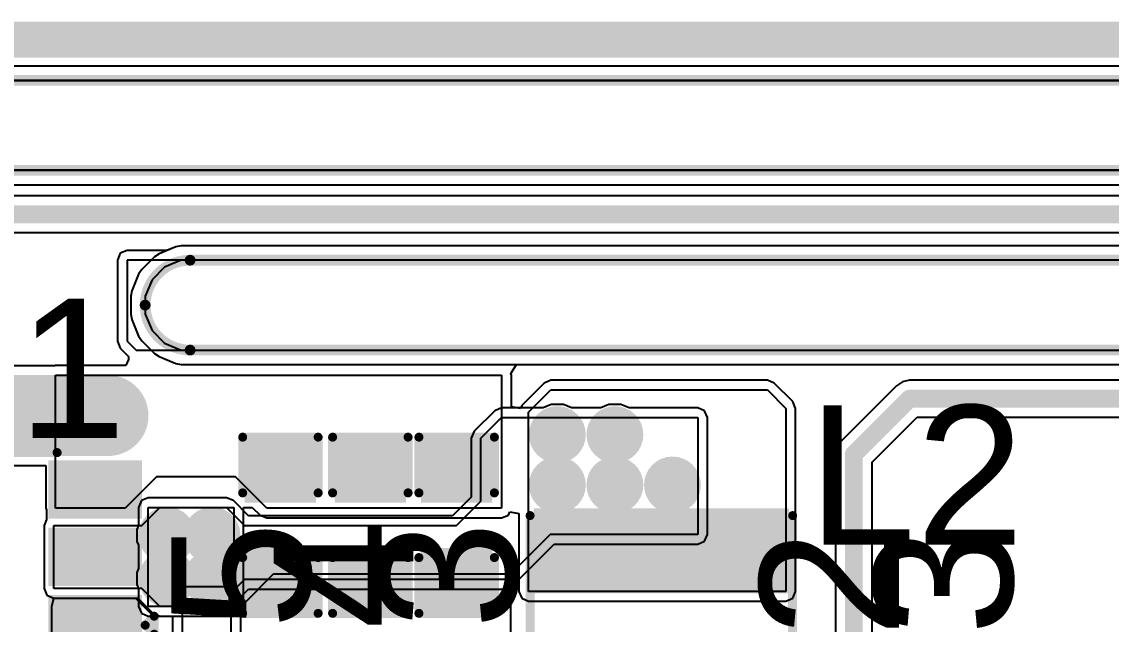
# Model space of a CAD drawing. Header units: millimetres. Extents: x -23 to 83, y -38 to 11.
# Drawn here: x 32.49 to 47.88, y -29.92 to -21.41 of the extents above; entities that cross this region are included whole.
import ezdxf

# ---------------------------------------------------------------- set-up
doc = ezdxf.new("R2010")
doc.units = ezdxf.units.MM
for name, color, linetype in [('BottomLayer', 5, 'Continuous'), ('BottomSolder', 6, 'Continuous'), ('Mechanical2', 216, 'Continuous'), ('MultiLayer', 9, 'Continuous'), ('TopLayer', 1, 'Continuous'), ('TopOverlay', 2, 'Continuous'), ('TopPaste', 8, 'Continuous'), ('TopSolder', 216, 'Continuous'), ('ViaHoleLayer', 16, 'Continuous')]:
    doc.layers.add(name, color=color, linetype=linetype)
doc.styles.add('Arial', font='', dxfattribs={"height": 0.2})
doc.styles.get('Arial').set_extended_font_data('Arial')

# ---------------------------------------------------------------- blocks, each defined once
blk = doc.blocks.new('VLS3012HBX_3R3M_4')
at = {"layer": 'TopLayer'}
for points in [[(-1.5, 1.7), (-0.5, 1.7), (-0.5, -1.7), (-1.5, -1.7)], [(0.5, 1.7), (1.5, 1.7), (1.5, -1.7), (0.5, -1.7)]]:
    blk.add_hatch(color=1, dxfattribs=at).paths.add_polyline_path(points)
at = {"layer": 'TopPaste'}
for points in [[(-1.5, 1.7), (-0.5, 1.7), (-0.5, -1.7), (-1.5, -1.7)], [(0.5, 1.7), (1.5, 1.7), (1.5, -1.7), (0.5, -1.7)]]:
    blk.add_hatch(color=8, dxfattribs=at).paths.add_polyline_path(points)
at = {"layer": 'TopSolder'}
for points in [[(-1.602, 1.802), (-0.398, 1.802), (-0.398, -1.802), (-1.602, -1.802)], [(0.398, 1.802), (1.602, 1.802), (1.602, -1.802), (0.398, -1.802)]]:
    blk.add_hatch(color=216, dxfattribs=at).paths.add_polyline_path(points)
at = {"layer": 'TopOverlay', "const_width": 0.127}
for points in [[(1.473, 1.854), (-1.499, 1.854)], [(1.473, -1.854), (-1.499, -1.854)]]:
    blk.add_lwpolyline(points, dxfattribs=at)
at = {"layer": 'TopOverlay', "const_width": 0.0635}
for points in [[(-1.53, 1.854, 1), (-1.467, 1.854, 1)], [(1.441, 1.854, 1), (1.505, 1.854, 1)], [(-1.53, -1.854, 1), (-1.467, -1.854, 1)], [(1.441, -1.854, 1), (1.505, -1.854, 1)]]:
    blk.add_lwpolyline(points, format="xyb", close=True, dxfattribs=at)
blk = doc.blocks.new('SOT_23_6_THIN_12')
at = {"layer": 'TopLayer'}
for points in [[(-1.86, 1.26), (-0.74, 1.26), (-0.74, 0.64), (-1.86, 0.64)], [(0.74, 1.26), (1.86, 1.26), (1.86, 0.64), (0.74, 0.64)], [(-1.86, 0.31), (-0.74, 0.31), (-0.74, -0.31), (-1.86, -0.31)], [(0.74, 0.31), (1.86, 0.31), (1.86, -0.31), (0.74, -0.31)], [(-1.86, -0.64), (-0.74, -0.64), (-0.74, -1.26), (-1.86, -1.26)], [(0.74, -0.64), (1.86, -0.64), (1.86, -1.26), (0.74, -1.26)]]:
    blk.add_hatch(color=1, dxfattribs=at).paths.add_polyline_path(points)
at = {"layer": 'TopPaste'}
for points in [[(-1.86, 1.26), (-0.74, 1.26), (-0.74, 0.64), (-1.86, 0.64)], [(0.74, 1.26), (1.86, 1.26), (1.86, 0.64), (0.74, 0.64)], [(-1.86, 0.31), (-0.74, 0.31), (-0.74, -0.31), (-1.86, -0.31)], [(0.74, 0.31), (1.86, 0.31), (1.86, -0.31), (0.74, -0.31)], [(-1.86, -0.64), (-0.74, -0.64), (-0.74, -1.26), (-1.86, -1.26)], [(0.74, -0.64), (1.86, -0.64), (1.86, -1.26), (0.74, -1.26)]]:
    blk.add_hatch(color=8, dxfattribs=at).paths.add_polyline_path(points)
at = {"layer": 'TopSolder'}
for points in [[(-1.962, 1.362), (-0.638, 1.362), (-0.638, 0.538), (-1.962, 0.538)], [(0.638, 1.362), (1.962, 1.362), (1.962, 0.538), (0.638, 0.538)], [(-1.962, 0.412), (-0.638, 0.412), (-0.638, -0.412), (-1.962, -0.412)], [(0.638, 0.412), (1.962, 0.412), (1.962, -0.412), (0.638, -0.412)], [(-1.962, -0.538), (-0.638, -0.538), (-0.638, -1.362), (-1.962, -1.362)], [(0.638, -0.538), (1.962, -0.538), (1.962, -1.362), (0.638, -1.362)]]:
    blk.add_hatch(color=216, dxfattribs=at).paths.add_polyline_path(points)
at = {"layer": 'TopOverlay', "const_width": 0.127}
for points in [[(0.762, 1.473), (-0.762, 1.473)], [(-2.007, 0.965), (-2.134, 1.092)], [(-2.134, 1.092), (-2.134, 0.838)], [(-2.007, 0.965), (-2.134, 0.838)], [(0.787, -1.473), (-0.762, -1.473)]]:
    blk.add_lwpolyline(points, dxfattribs=at)
at = {"layer": 'TopOverlay', "const_width": 0.0635}
for points in [[(-0.794, 1.473, 1), (-0.73, 1.473, 1)], [(0.73, 1.473, 1), (0.794, 1.473, 1)], [(-2.165, 1.092, 1), (-2.102, 1.092, 1)], [(-2.165, 1.092, 1), (-2.102, 1.092, 1)], [(-2.038, 0.965, 1), (-1.975, 0.965, 1)], [(-2.038, 0.965, 1), (-1.975, 0.965, 1)], [(-2.165, 0.838, 1), (-2.102, 0.838, 1)], [(-2.165, 0.838, 1), (-2.102, 0.838, 1)], [(-0.794, -1.473, 1), (-0.73, -1.473, 1)], [(0.756, -1.473, 1), (0.819, -1.473, 1)]]:
    blk.add_lwpolyline(points, format="xyb", close=True, dxfattribs=at)
blk = doc.blocks.new('C___0603_15')
at = {"layer": 'TopLayer'}
for points in [[(-0.381, 0.445), (-0.381, -0.445), (-1.143, -0.445), (-1.143, 0.445)], [(1.143, 0.445), (1.143, -0.445), (0.381, -0.445), (0.381, 0.445)]]:
    blk.add_hatch(color=1, dxfattribs=at).paths.add_polyline_path(points)
at = {"layer": 'TopPaste'}
for points in [[(-0.381, 0.445), (-0.381, -0.445), (-1.143, -0.445), (-1.143, 0.445)], [(1.143, 0.445), (1.143, -0.445), (0.381, -0.445), (0.381, 0.445)]]:
    blk.add_hatch(color=8, dxfattribs=at).paths.add_polyline_path(points)
at = {"layer": 'TopSolder'}
for points in [[(-0.321, 0.504), (-0.321, -0.504), (-1.203, -0.504), (-1.203, 0.504)], [(1.203, 0.504), (1.203, -0.504), (0.321, -0.504), (0.321, 0.504)]]:
    blk.add_hatch(color=216, dxfattribs=at).paths.add_polyline_path(points)
at = {"layer": 'TopOverlay', "const_width": 0.127}
for points in [[(-1.245, 0.533), (-1.245, -0.533)], [(-1.245, 0.533), (-0.457, 0.533)], [(0.457, 0.533), (1.245, 0.533)], [(1.245, 0.533), (1.245, -0.533)], [(-1.245, -0.533), (-0.457, -0.533)], [(0.457, -0.533), (1.245, -0.533)]]:
    blk.add_lwpolyline(points, dxfattribs=at)
at = {"layer": 'TopOverlay', "const_width": 0.0635}
for points in [[(-1.276, 0.533, 1), (-1.213, 0.533, 1)], [(-1.276, 0.533, 1), (-1.213, 0.533, 1)], [(-0.489, 0.533, 1), (-0.425, 0.533, 1)], [(0.425, 0.533, 1), (0.489, 0.533, 1)], [(1.213, 0.533, 1), (1.276, 0.533, 1)], [(1.213, 0.533, 1), (1.276, 0.533, 1)], [(-1.276, -0.533, 1), (-1.213, -0.533, 1)], [(-1.276, -0.533, 1), (-1.213, -0.533, 1)], [(-0.489, -0.533, 1), (-0.425, -0.533, 1)], [(0.425, -0.533, 1), (0.489, -0.533, 1)], [(1.213, -0.533, 1), (1.276, -0.533, 1)], [(1.213, -0.533, 1), (1.276, -0.533, 1)]]:
    blk.add_lwpolyline(points, format="xyb", close=True, dxfattribs=at)
blk = doc.blocks.new('C___0603_16')
at = {"layer": 'TopLayer'}
for points in [[(-0.381, 0.445), (-0.381, -0.445), (-1.143, -0.445), (-1.143, 0.445)], [(1.143, 0.445), (1.143, -0.445), (0.381, -0.445), (0.381, 0.445)]]:
    blk.add_hatch(color=1, dxfattribs=at).paths.add_polyline_path(points)
at = {"layer": 'TopPaste'}
for points in [[(-0.381, 0.445), (-0.381, -0.445), (-1.143, -0.445), (-1.143, 0.445)], [(1.143, 0.445), (1.143, -0.445), (0.381, -0.445), (0.381, 0.445)]]:
    blk.add_hatch(color=8, dxfattribs=at).paths.add_polyline_path(points)
at = {"layer": 'TopSolder'}
for points in [[(-0.321, 0.504), (-0.321, -0.504), (-1.203, -0.504), (-1.203, 0.504)], [(1.203, 0.504), (1.203, -0.504), (0.321, -0.504), (0.321, 0.504)]]:
    blk.add_hatch(color=216, dxfattribs=at).paths.add_polyline_path(points)
at = {"layer": 'TopOverlay', "const_width": 0.127}
for points in [[(-1.245, 0.533), (-1.245, -0.533)], [(-1.245, 0.533), (-0.457, 0.533)], [(0.457, 0.533), (1.245, 0.533)], [(1.245, 0.533), (1.245, -0.533)], [(-1.245, -0.533), (-0.457, -0.533)], [(0.457, -0.533), (1.245, -0.533)]]:
    blk.add_lwpolyline(points, dxfattribs=at)
at = {"layer": 'TopOverlay', "const_width": 0.0635}
for points in [[(-1.276, 0.533, 1), (-1.213, 0.533, 1)], [(-1.276, 0.533, 1), (-1.213, 0.533, 1)], [(-0.489, 0.533, 1), (-0.425, 0.533, 1)], [(0.425, 0.533, 1), (0.489, 0.533, 1)], [(1.213, 0.533, 1), (1.276, 0.533, 1)], [(1.213, 0.533, 1), (1.276, 0.533, 1)], [(-1.276, -0.533, 1), (-1.213, -0.533, 1)], [(-1.276, -0.533, 1), (-1.213, -0.533, 1)], [(-0.489, -0.533, 1), (-0.425, -0.533, 1)], [(0.425, -0.533, 1), (0.489, -0.533, 1)], [(1.213, -0.533, 1), (1.276, -0.533, 1)], [(1.213, -0.533, 1), (1.276, -0.533, 1)]]:
    blk.add_lwpolyline(points, format="xyb", close=True, dxfattribs=at)
blk = doc.blocks.new('C___0603_17')
at = {"layer": 'TopLayer'}
for points in [[(-0.381, 0.445), (-0.381, -0.445), (-1.143, -0.445), (-1.143, 0.445)], [(1.143, 0.445), (1.143, -0.445), (0.381, -0.445), (0.381, 0.445)]]:
    blk.add_hatch(color=1, dxfattribs=at).paths.add_polyline_path(points)
at = {"layer": 'TopPaste'}
for points in [[(-0.381, 0.445), (-0.381, -0.445), (-1.143, -0.445), (-1.143, 0.445)], [(1.143, 0.445), (1.143, -0.445), (0.381, -0.445), (0.381, 0.445)]]:
    blk.add_hatch(color=8, dxfattribs=at).paths.add_polyline_path(points)
at = {"layer": 'TopSolder'}
for points in [[(-0.321, 0.504), (-0.321, -0.504), (-1.203, -0.504), (-1.203, 0.504)], [(1.203, 0.504), (1.203, -0.504), (0.321, -0.504), (0.321, 0.504)]]:
    blk.add_hatch(color=216, dxfattribs=at).paths.add_polyline_path(points)
at = {"layer": 'TopOverlay', "const_width": 0.127}
for points in [[(-1.245, 0.533), (-1.245, -0.533)], [(-1.245, 0.533), (-0.457, 0.533)], [(0.457, 0.533), (1.245, 0.533)], [(1.245, 0.533), (1.245, -0.533)], [(-1.245, -0.533), (-0.457, -0.533)], [(0.457, -0.533), (1.245, -0.533)]]:
    blk.add_lwpolyline(points, dxfattribs=at)
at = {"layer": 'TopOverlay', "const_width": 0.0635}
for points in [[(-1.276, 0.533, 1), (-1.213, 0.533, 1)], [(-1.276, 0.533, 1), (-1.213, 0.533, 1)], [(-0.489, 0.533, 1), (-0.425, 0.533, 1)], [(0.425, 0.533, 1), (0.489, 0.533, 1)], [(1.213, 0.533, 1), (1.276, 0.533, 1)], [(1.213, 0.533, 1), (1.276, 0.533, 1)], [(-1.276, -0.533, 1), (-1.213, -0.533, 1)], [(-1.276, -0.533, 1), (-1.213, -0.533, 1)], [(-0.489, -0.533, 1), (-0.425, -0.533, 1)], [(0.425, -0.533, 1), (0.489, -0.533, 1)], [(1.213, -0.533, 1), (1.276, -0.533, 1)], [(1.213, -0.533, 1), (1.276, -0.533, 1)]]:
    blk.add_lwpolyline(points, format="xyb", close=True, dxfattribs=at)

msp = doc.modelspace()

# ---------------------------------------------------------------- hatches: boundary and pattern name
at = {"layer": 'BottomLayer'}
h = msp.add_hatch(color=5, dxfattribs=at)
edge = h.paths.add_edge_path()
edge.add_arc((40.055, -27.244), 0.3, 0, 360)
h = msp.add_hatch(color=5, dxfattribs=at)
edge = h.paths.add_edge_path()
edge.add_arc((40.868, -27.244), 0.3, 0, 360)
h = msp.add_hatch(color=5, dxfattribs=at)
edge = h.paths.add_edge_path()
edge.add_arc((40.055, -27.955), 0.3, 0, 360)
h = msp.add_hatch(color=5, dxfattribs=at)
edge = h.paths.add_edge_path()
edge.add_arc((40.868, -27.955), 0.3, 0, 360)
h = msp.add_hatch(color=5, dxfattribs=at)
edge = h.paths.add_edge_path()
edge.add_arc((41.681, -27.955), 0.3, 0, 360)
h = msp.add_hatch(color=5, dxfattribs=at)
edge = h.paths.add_edge_path()
edge.add_arc((34.544, -28.667), 0.3, 0, 360)
h = msp.add_hatch(color=5, dxfattribs=at)
edge = h.paths.add_edge_path()
edge.add_arc((35.179, -28.667), 0.3, 0, 360)
h = msp.add_hatch(color=5, dxfattribs=at)
edge = h.paths.add_edge_path()
edge.add_arc((34.544, -29.276), 0.3, 0, 360)
h = msp.add_hatch(color=5, dxfattribs=at)
edge = h.paths.add_edge_path()
edge.add_arc((35.179, -29.276), 0.3, 0, 360)
at = {"layer": 'BottomSolder'}
h = msp.add_hatch(color=6, dxfattribs=at)
edge = h.paths.add_edge_path()
edge.add_arc((40.055, -27.244), 0.402, 0, 360)
h = msp.add_hatch(color=6, dxfattribs=at)
edge = h.paths.add_edge_path()
edge.add_arc((40.868, -27.244), 0.402, 0, 360)
h = msp.add_hatch(color=6, dxfattribs=at)
edge = h.paths.add_edge_path()
edge.add_arc((40.055, -27.955), 0.402, 0, 360)
h = msp.add_hatch(color=6, dxfattribs=at)
edge = h.paths.add_edge_path()
edge.add_arc((40.868, -27.955), 0.402, 0, 360)
h = msp.add_hatch(color=6, dxfattribs=at)
edge = h.paths.add_edge_path()
edge.add_arc((41.681, -27.955), 0.402, 0, 360)
h = msp.add_hatch(color=6, dxfattribs=at)
edge = h.paths.add_edge_path()
edge.add_arc((34.544, -28.667), 0.402, 0, 360)
h = msp.add_hatch(color=6, dxfattribs=at)
edge = h.paths.add_edge_path()
edge.add_arc((35.179, -28.667), 0.402, 0, 360)
h = msp.add_hatch(color=6, dxfattribs=at)
edge = h.paths.add_edge_path()
edge.add_arc((34.544, -29.276), 0.402, 0, 360)
h = msp.add_hatch(color=6, dxfattribs=at)
edge = h.paths.add_edge_path()
edge.add_arc((35.179, -29.276), 0.402, 0, 360)
at = {"layer": 'TopLayer'}
h = msp.add_hatch(color=1, dxfattribs=at)
edge = h.paths.add_edge_path()
edge.add_arc((40.055, -27.244), 0.3, 0, 360)
h = msp.add_hatch(color=1, dxfattribs=at)
edge = h.paths.add_edge_path()
edge.add_arc((40.868, -27.244), 0.3, 0, 360)
h = msp.add_hatch(color=1, dxfattribs=at)
edge = h.paths.add_edge_path()
edge.add_arc((40.055, -27.955), 0.3, 0, 360)
h = msp.add_hatch(color=1, dxfattribs=at)
edge = h.paths.add_edge_path()
edge.add_arc((40.868, -27.955), 0.3, 0, 360)
h = msp.add_hatch(color=1, dxfattribs=at)
edge = h.paths.add_edge_path()
edge.add_arc((41.681, -27.955), 0.3, 0, 360)
h = msp.add_hatch(color=1, dxfattribs=at)
edge = h.paths.add_edge_path()
edge.add_arc((34.544, -28.667), 0.3, 0, 360)
h = msp.add_hatch(color=1, dxfattribs=at)
edge = h.paths.add_edge_path()
edge.add_arc((35.179, -28.667), 0.3, 0, 360)
h = msp.add_hatch(color=1, dxfattribs=at)
edge = h.paths.add_edge_path()
edge.add_arc((34.544, -29.276), 0.3, 0, 360)
h = msp.add_hatch(color=1, dxfattribs=at)
edge = h.paths.add_edge_path()
edge.add_arc((35.179, -29.276), 0.3, 0, 360)
at = {"layer": 'TopSolder'}
h = msp.add_hatch(color=216, dxfattribs=at)
edge = h.paths.add_edge_path()
edge.add_arc((40.055, -27.244), 0.402, 0, 360)
h = msp.add_hatch(color=216, dxfattribs=at)
edge = h.paths.add_edge_path()
edge.add_arc((40.868, -27.244), 0.402, 0, 360)
h = msp.add_hatch(color=216, dxfattribs=at)
edge = h.paths.add_edge_path()
edge.add_arc((40.055, -27.955), 0.402, 0, 360)
h = msp.add_hatch(color=216, dxfattribs=at)
edge = h.paths.add_edge_path()
edge.add_arc((40.868, -27.955), 0.402, 0, 360)
h = msp.add_hatch(color=216, dxfattribs=at)
edge = h.paths.add_edge_path()
edge.add_arc((41.681, -27.955), 0.402, 0, 360)
h = msp.add_hatch(color=216, dxfattribs=at)
edge = h.paths.add_edge_path()
edge.add_arc((34.544, -28.667), 0.402, 0, 360)
h = msp.add_hatch(color=216, dxfattribs=at)
edge = h.paths.add_edge_path()
edge.add_arc((35.179, -28.667), 0.402, 0, 360)
h = msp.add_hatch(color=216, dxfattribs=at)
edge = h.paths.add_edge_path()
edge.add_arc((34.544, -29.276), 0.402, 0, 360)
h = msp.add_hatch(color=216, dxfattribs=at)
edge = h.paths.add_edge_path()
edge.add_arc((35.179, -29.276), 0.402, 0, 360)
at = {"layer": 'ViaHoleLayer'}
h = msp.add_hatch(color=16, dxfattribs=at)
edge = h.paths.add_edge_path()
edge.add_arc((40.055, -27.244), 0.15, 0, 360)
h = msp.add_hatch(color=16, dxfattribs=at)
edge = h.paths.add_edge_path()
edge.add_arc((40.868, -27.244), 0.15, 0, 360)
h = msp.add_hatch(color=16, dxfattribs=at)
edge = h.paths.add_edge_path()
edge.add_arc((40.055, -27.955), 0.15, 0, 360)
h = msp.add_hatch(color=16, dxfattribs=at)
edge = h.paths.add_edge_path()
edge.add_arc((40.868, -27.955), 0.15, 0, 360)
h = msp.add_hatch(color=16, dxfattribs=at)
edge = h.paths.add_edge_path()
edge.add_arc((41.681, -27.955), 0.15, 0, 360)
h = msp.add_hatch(color=16, dxfattribs=at)
edge = h.paths.add_edge_path()
edge.add_arc((34.544, -28.667), 0.15, 0, 360)
h = msp.add_hatch(color=16, dxfattribs=at)
edge = h.paths.add_edge_path()
edge.add_arc((35.179, -28.667), 0.15, 0, 360)
h = msp.add_hatch(color=16, dxfattribs=at)
edge = h.paths.add_edge_path()
edge.add_arc((34.544, -29.276), 0.15, 0, 360)
h = msp.add_hatch(color=16, dxfattribs=at)
edge = h.paths.add_edge_path()
edge.add_arc((35.179, -29.276), 0.15, 0, 360)

# ---------------------------------------------------------------- linework, layer by layer
at = {"layer": 'BottomLayer'}
for p, q in [((54.553, -22.037), (28.901, -22.037)), ((31.762, -23.714), (54.553, -23.714)), ((34.665, -24.592), (34.431, -24.689)), ((34.743, -24.577), (34.665, -24.592)), ((54.553, -24.577), (34.743, -24.577)), ((34.365, -24.733), (34.187, -24.912)), ((34.431, -24.689), (34.365, -24.733)), ((34.187, -24.912), (34.142, -24.978)), ((34.142, -24.978), (34.046, -25.211)), ((34.046, -25.211), (34.03, -25.289)), ((34.03, -25.289), (34.03, -25.542)), ((34.03, -25.542), (34.046, -25.62)), ((34.046, -25.62), (34.142, -25.853)), ((34.142, -25.853), (34.187, -25.919)), ((34.187, -25.919), (34.365, -26.098)), ((34.365, -26.098), (34.431, -26.142)), ((34.431, -26.142), (34.665, -26.239)), ((34.665, -26.239), (34.743, -26.254)), ((34.743, -26.254), (54.553, -26.254)), ((39.17, -26.906), (38.879, -27.197)), ((39.267, -26.866), (39.17, -26.906)), ((39.17, -26.906), (39.17, -26.906)), ((39.854, -26.866), (39.267, -26.866)), ((39.267, -26.866), (39.267, -26.866)), ((39.97, -26.817), (39.854, -26.866)), ((40.14, -26.817), (39.97, -26.817)), ((40.257, -26.866), (40.14, -26.817)), ((40.667, -26.866), (40.257, -26.866)), ((40.783, -26.817), (40.667, -26.866)), ((40.953, -26.817), (40.783, -26.817)), ((41.069, -26.866), (40.953, -26.817)), ((42.037, -26.866), (41.069, -26.866)), ((42.134, -26.906), (42.037, -26.866)), ((42.174, -27.003), (42.134, -26.906)), ((38.976, -27.294), (39.267, -27.003)), ((39.267, -27.003), (42.037, -27.003)), ((42.037, -27.003), (42.037, -28.654)), ((42.174, -28.654), (42.174, -27.003)), ((38.879, -27.197), (38.838, -27.294)), ((38.838, -27.294), (38.838, -27.294)), ((38.838, -27.294), (38.838, -28.126)), ((38.976, -28.183), (38.976, -27.294)), ((34.277, -28.136), (34.18, -28.176)), ((35.383, -28.136), (34.277, -28.136)), ((35.48, -28.176), (35.383, -28.136)), ((35.383, -28.136), (35.383, -28.136)), ((38.838, -28.126), (38.575, -28.39)), ((34.18, -28.176), (34.139, -28.273)), ((34.139, -28.273), (34.139, -28.527)), ((34.277, -29.67), (34.277, -28.273)), ((34.277, -28.273), (35.383, -28.273)), ((35.383, -28.273), (35.637, -28.527)), ((35.694, -28.39), (35.48, -28.176)), ((38.632, -28.527), (38.976, -28.183)), ((38.575, -28.39), (35.694, -28.39)), ((34.139, -28.527), (34.117, -28.582)), ((34.117, -28.582), (34.117, -28.752)), ((35.637, -28.527), (38.632, -28.527)), ((34.117, -28.752), (34.139, -28.807)), ((39.955, -28.654), (39.32, -29.289)), ((42.037, -28.654), (39.955, -28.654)), ((42.037, -28.791), (42.134, -28.751)), ((42.134, -28.751), (42.174, -28.654)), ((34.139, -28.807), (34.139, -29.136)), ((39.417, -29.386), (40.012, -28.791)), ((40.012, -28.791), (42.037, -28.791)), ((34.139, -29.136), (34.117, -29.191)), ((34.117, -29.191), (34.117, -29.361)), ((34.117, -29.361), (34.139, -29.416)), ((35.637, -29.289), (35.42, -29.506)), ((39.32, -29.289), (35.637, -29.289)), ((34.139, -29.416), (34.139, -29.67)), ((34.759, -30.84), (34.759, -29.391)), ((34.759, -29.391), (35.445, -29.391)), ((35.42, -29.506), (35.42, -29.67)), ((35.445, -29.391), (35.445, -32.31)), ((35.583, -29.537), (35.694, -29.426)), ((35.583, -32.31), (35.583, -29.537)), ((35.694, -29.426), (39.32, -29.426)), ((39.32, -29.426), (39.417, -29.386)), ((39.417, -29.386), (39.417, -29.386)), ((34.139, -29.67), (34.18, -29.767)), ((35.42, -29.67), (34.277, -29.67)), ((34.18, -29.767), (34.277, -29.807)), ((34.277, -29.807), (34.622, -29.807)), ((34.622, -29.807), (34.622, -30.783))]:
    msp.add_line(p, q, dxfattribs=at)
at = {"layer": 'Mechanical2', "const_width": 0.152}
for points in [[(29.027, -22.24), (54.427, -22.24)], [(29.027, -22.24), (54.427, -22.24)], [(29.027, -23.51), (54.427, -23.51)], [(29.027, -23.51), (54.427, -23.51)], [(34.869, -24.78), (54.427, -24.78)], [(34.869, -24.78), (54.427, -24.78)], [(34.869, -26.05), (54.427, -26.05)], [(34.869, -26.05), (54.427, -26.05)]]:
    msp.add_lwpolyline(points, dxfattribs=at)
for points in [[(34.234, -25.415, -0.414214), (34.869, -24.78)], [(34.234, -25.415, -0.414214), (34.869, -24.78)], [(34.869, -26.05, -0.414214), (34.234, -25.415)], [(34.869, -26.05, -0.414214), (34.234, -25.415)]]:
    msp.add_lwpolyline(points, format="xyb", dxfattribs=at)
at = {"layer": 'Mechanical2', "const_width": 0.0762}
for points in [[(34.831, -24.78, 1), (34.907, -24.78, 1)], [(34.831, -24.78, 1), (34.907, -24.78, 1)], [(34.831, -24.78, 1), (34.907, -24.78, 1)], [(34.831, -24.78, 1), (34.907, -24.78, 1)], [(34.196, -25.415, 1), (34.272, -25.415, 1)], [(34.196, -25.415, 1), (34.272, -25.415, 1)], [(34.196, -25.415, 1), (34.272, -25.415, 1)], [(34.196, -25.415, 1), (34.272, -25.415, 1)], [(34.831, -26.05, 1), (34.907, -26.05, 1)], [(34.831, -26.05, 1), (34.907, -26.05, 1)], [(34.831, -26.05, 1), (34.907, -26.05, 1)], [(34.831, -26.05, 1), (34.907, -26.05, 1)]]:
    msp.add_lwpolyline(points, format="xyb", close=True, dxfattribs=at)
at = {"layer": 'MultiLayer'}
for p, q in [((54.427, -22.24), (29.027, -22.24)), ((29.027, -23.51), (54.427, -23.51)), ((34.509, -24.877), (34.331, -25.056)), ((34.743, -24.78), (34.509, -24.877)), ((34.869, -24.78), (34.743, -24.78)), ((54.427, -24.78), (34.869, -24.78)), ((34.331, -25.056), (34.234, -25.289)), ((34.234, -25.289), (34.234, -25.415)), ((34.234, -25.415), (34.234, -25.542)), ((34.234, -25.542), (34.331, -25.775)), ((34.331, -25.775), (34.509, -25.954)), ((34.509, -25.954), (34.743, -26.05)), ((34.743, -26.05), (34.869, -26.05)), ((34.869, -26.05), (34.869, -26.05)), ((34.869, -26.05), (54.427, -26.05))]:
    msp.add_line(p, q, dxfattribs=at)
at = {"layer": 'TopLayer'}
for p, q in [((28.138, -22.24), (55.062, -22.24)), ((55.316, -23.51), (28.392, -23.51)), ((31.883, -23.714), (54.553, -23.714)), ((55.802, -23.871), (31.835, -23.871)), ((31.739, -24.389), (55.695, -24.389)), ((34.665, -24.592), (34.542, -24.643)), ((34.743, -24.577), (34.665, -24.592)), ((54.553, -24.577), (34.743, -24.577)), ((33.883, -24.683), (33.843, -24.78)), ((33.98, -24.643), (33.883, -24.683)), ((34.542, -24.643), (33.98, -24.643)), ((33.843, -24.78), (33.843, -25.923)), ((33.98, -24.78), (33.98, -24.78)), ((33.98, -24.78), (33.98, -25.923)), ((54.935, -24.78), (33.98, -24.78)), ((33.843, -25.923), (33.843, -25.923)), ((33.843, -25.923), (33.883, -26.021)), ((33.98, -25.923), (34.107, -26.05)), ((33.883, -26.021), (33.883, -26.021)), ((33.883, -26.021), (34.001, -26.139)), ((34.001, -26.139), (33.997, -26.181)), ((34.107, -26.05), (54.935, -26.05)), ((32.958, -26.27), (30.419, -26.27)), ((32.969, -26.266), (32.958, -26.27)), ((33.963, -26.266), (32.969, -26.266)), ((33.997, -26.181), (33.963, -26.266)), ((39.397, -26.381), (39.48, -26.254)), ((39.48, -26.254), (54.553, -26.254)), ((32.969, -28.283), (32.969, -26.403)), ((32.969, -26.403), (39.268, -26.403)), ((39.268, -26.403), (39.268, -28.283)), ((39.406, -26.403), (39.397, -26.381)), ((39.406, -26.852), (39.406, -26.403)), ((39.867, -26.516), (39.552, -26.831)), ((39.649, -26.928), (39.964, -26.613)), ((39.964, -26.476), (39.867, -26.516)), ((43.021, -26.476), (39.964, -26.476)), ((39.964, -26.613), (43.021, -26.613)), ((43.119, -26.516), (43.021, -26.476)), ((43.021, -26.476), (43.021, -26.476)), ((43.021, -26.613), (43.282, -26.873)), ((43.379, -26.776), (43.119, -26.516)), ((43.119, -26.516), (43.119, -26.516)), ((44.846, -26.553), (44.059, -27.34)), ((44.93, -26.497), (44.846, -26.553)), ((45.029, -26.477), (44.93, -26.497)), ((57.853, -26.477), (45.029, -26.477)), ((39.533, -26.877), (39.406, -26.852)), ((39.552, -26.831), (39.533, -26.877)), ((43.282, -26.873), (43.282, -29.458)), ((43.419, -26.873), (43.379, -26.776)), ((43.379, -26.776), (43.379, -26.776)), ((43.419, -29.458), (43.419, -26.873)), ((43.419, -26.873), (43.419, -26.873)), ((39.649, -29.458), (39.649, -26.928)), ((44.501, -27.631), (45.137, -26.995)), ((45.137, -26.995), (57.919, -26.995)), ((44.059, -27.34), (44.003, -27.424)), ((44.003, -27.424), (43.983, -27.523)), ((43.983, -27.523), (43.983, -32.053)), ((31.615, -27.679), (32.832, -27.679)), ((32.832, -27.679), (32.832, -28.283)), ((44.501, -32.053), (44.501, -27.631)), ((34.392, -27.841), (33.95, -28.283)), ((35.512, -27.841), (34.392, -27.841)), ((35.954, -28.283), (35.512, -27.841)), ((32.832, -28.283), (32.841, -28.304)), ((32.841, -28.304), (32.841, -28.444)), ((33.95, -28.283), (32.969, -28.283)), ((34.187, -28.527), (34.441, -28.273)), ((34.441, -28.273), (35.484, -28.273)), ((35.484, -28.273), (35.484, -29.67)), ((35.621, -28.274), (35.747, -28.271)), ((35.621, -29.67), (35.621, -28.274)), ((35.747, -28.271), (35.856, -28.38)), ((39.268, -28.283), (35.954, -28.283)), ((32.841, -28.444), (32.806, -28.527)), ((35.856, -28.38), (35.954, -28.42)), ((35.954, -28.42), (35.954, -28.42)), ((35.954, -28.42), (39.268, -28.42)), ((39.268, -28.42), (39.366, -28.38)), ((39.366, -28.38), (39.385, -28.333)), ((39.385, -28.333), (39.512, -28.359)), ((39.512, -28.359), (39.512, -29.458)), ((32.806, -28.527), (32.806, -29.416)), ((32.944, -29.416), (32.944, -28.527)), ((32.944, -28.527), (34.187, -28.527)), ((35.621, -29.637), (36.048, -29.21)), ((36.048, -29.21), (39.395, -29.21)), ((39.395, -29.21), (39.395, -31.42)), ((32.806, -29.416), (32.847, -29.513)), ((32.847, -29.513), (32.944, -29.553)), ((34.187, -29.416), (32.944, -29.416)), ((34.441, -29.67), (34.187, -29.416)), ((39.512, -29.458), (39.552, -29.555)), ((43.282, -29.458), (39.649, -29.458)), ((43.379, -29.555), (43.419, -29.458)), ((32.918, -29.671), (32.944, -29.553)), ((32.918, -30.658), (32.918, -29.671)), ((32.944, -29.553), (34.13, -29.553)), ((32.944, -29.553), (34.098, -29.553)), ((34.098, -29.553), (34.341, -29.797)), ((34.13, -29.553), (34.344, -29.767)), ((35.484, -29.67), (34.441, -29.67)), ((35.581, -29.767), (35.621, -29.67)), ((35.581, -29.767), (35.621, -29.67)), ((35.621, -29.67), (35.621, -29.637)), ((39.552, -29.555), (39.649, -29.595)), ((39.649, -29.595), (43.282, -29.595)), ((43.282, -29.595), (43.379, -29.555)), ((34.341, -29.797), (34.416, -29.797)), ((34.344, -29.767), (34.441, -29.807)), ((34.416, -29.797), (34.441, -29.807)), ((34.441, -29.807), (34.441, -29.807)), ((34.441, -29.807), (35.484, -29.807)), ((34.441, -29.807), (34.441, -29.807)), ((34.441, -29.807), (35.484, -29.807)), ((35.484, -29.807), (35.581, -29.767)), ((35.484, -29.807), (35.581, -29.767))]:
    msp.add_line(p, q, dxfattribs=at)
for points, const_width in [([(28.321, -21.666), (55.423, -21.666)], 0.508), ([(31.394, -24.13), (55.802, -24.13)], 0.254), ([(30.302, -26.975), (33.709, -26.975)], 1.143), ([(44.242, -27.523), (45.029, -26.736)], 0.254), ([(45.029, -26.736), (57.96, -26.736)], 0.254), ([(44.242, -32.575), (44.242, -27.523)], 0.254)]:
    msp.add_lwpolyline(points, dxfattribs=dict(at, const_width=const_width))
for points, const_width in [([(33.424, -26.975, 1), (33.995, -26.975, 1)], 0.571), ([(44.966, -26.736, 1), (45.093, -26.736, 1)], 0.127), ([(44.966, -26.736, 1), (45.093, -26.736, 1)], 0.127), ([(44.178, -27.523, 1), (44.305, -27.523, 1)], 0.127), ([(44.178, -27.523, 1), (44.305, -27.523, 1)], 0.127)]:
    msp.add_lwpolyline(points, format="xyb", close=True, dxfattribs=dict(at, const_width=const_width))

# ---------------------------------------------------------------- block references
for name, p, rotation in [('C___0603_17', (36.144, -28.524), 90), ('C___0603_16', (37.414, -28.524), 90), ('C___0603_15', (38.633, -28.524), 90), ('SOT_23_6_THIN_12', (32.228, -28.971), 180), ('VLS3012HBX_3R3M_4', (41.524, -29.886), 270)]:
    msp.add_blockref(name, p, dxfattribs=dict(rotation=rotation))

# ---------------------------------------------------------------- texts
at = {"layer": 'TopOverlay', "style": 'Arial'}
for s, p in [('U1', (30.449, -27.292)), ('L2', (43.589, -28.798))]:
    msp.add_text(s, height=1.9685, dxfattribs=at).set_placement(p)
for s, p in [('C5', (36.571, -31.983)), ('C4', (38.019, -31.976)), ('C3', (39.492, -31.979)), ('D2', (44.88, -32.094)), ('D3', (46.487, -32.066))]:
    msp.add_text(s, height=1.9685, rotation=90, dxfattribs=at).set_placement(p)

doc.saveas('drawing.dxf')
